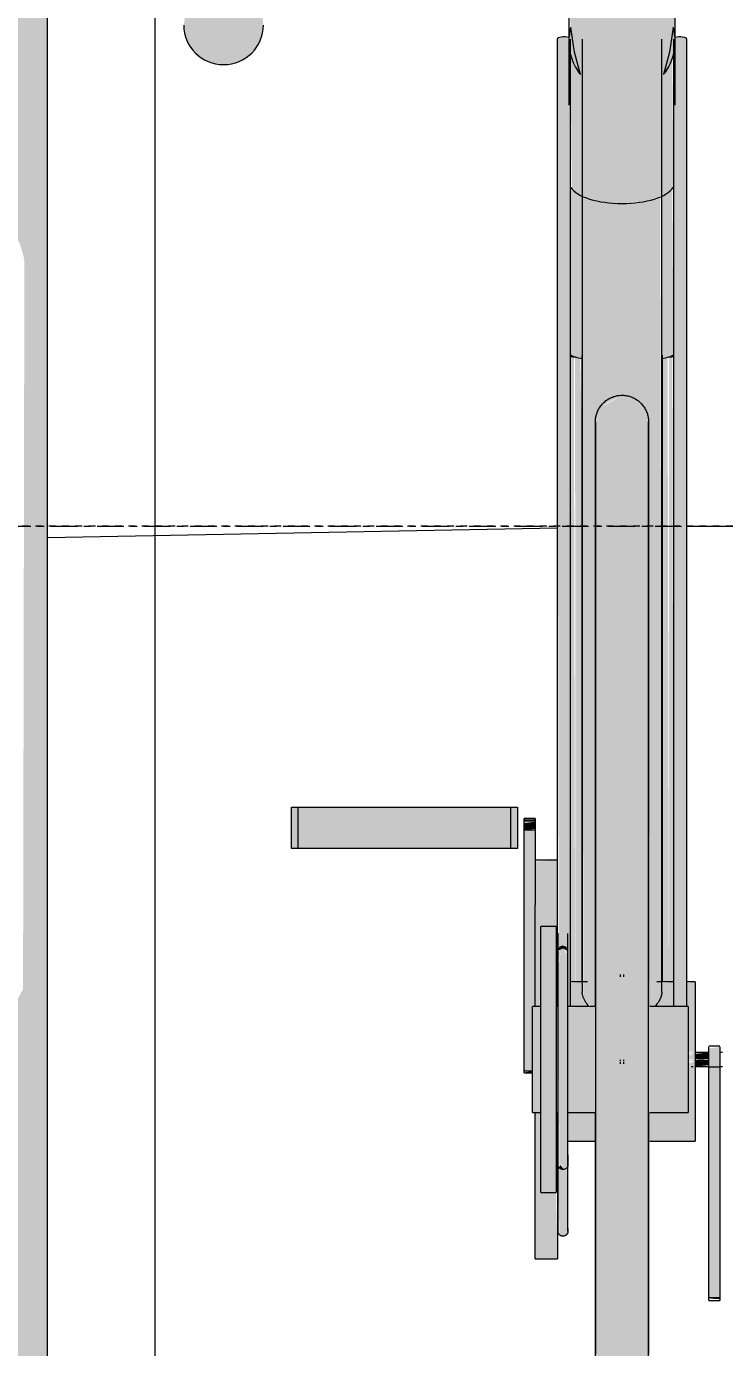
# Model space of a CAD drawing. Header units: inches. Extents: x -1460 to -268, y -77 to 274.
# Drawn here: x -1304.82 to -1291.68, y -15.45 to 9.41 of the extents above; entities that cross this region are included whole.
import ezdxf

# ---------------------------------------------------------------- set-up
doc = ezdxf.new("R2010")
doc.units = ezdxf.units.IN
doc.header["$MEASUREMENT"] = 0
doc.linetypes.add('Aligning Line 1_8_', pattern=[0.25, 0.125, -0.125])
doc.linetypes.add('Grid Line 1_2_', pattern=[0.875, 0.5, -0.125, 0.125, -0.125])
for name, color, linetype, lineweight in [('A-ANNO-DIMS', 211, 'Continuous', 9), ('A-ANNO-DIMS-64', 211, 'Continuous', 9), ('A-FLOR-LEVL-1', 51, 'Grid Line 1_2_', 9), ('C-TOPO', 7, 'Continuous', 9), ('G-ANNO-SYMB', 111, 'Aligning Line 1_8_', 9), ('L-SITE', 91, 'Continuous', 9), ('Q-SPCQ', 91, 'Continuous', 9)]:
    doc.layers.add(name, color=color, linetype=linetype, lineweight=lineweight)
doc.styles.add('Century Gothic', font='ufonts.com_century-gothic.ttf', dxfattribs={"height": 6})
doc.dimstyles.new('OD_-__1___Tolerance', dxfattribs={"dimscale": 12, "dimtxt": 6.26501, "dimasz": 0.666667, "dimexe": 0.5, "dimexo": 0.333333, "dimgap": 0.333333, "dimtad": 1, "dimdec": 0, "dimzin": 1, "dimdsep": 46, "dimlunit": 4, "dimtxsty": 'Century Gothic', "dimblk1": 'OBLIQUE', "dimblk2": 'OBLIQUE', "dimsah": 1, "dimcen": 0.09, "dimdle": 0.5, "dimazin": 0, "dimtfac": 1, "dimtdec": 4, "dimtix": 1, "dimtmove": 0, "dimatfit": 3, "dimfxl": 1, "dimtvp": 1, "dimtfill": 1, "dimfrac": 2, "dimtolj": 1, "dimtzin": 0, "dimarcsym": 2})

# ---------------------------------------------------------------- blocks, each defined once
blk = doc.blocks.new('Bicycle_4878 - Bicycle_4878-776584-Elevation - North')
at = {"layer": 'Q-SPCQ'}
for points in [[(-1293.613, 6.075), (-1293.113, 6.13), (-1292.78, 6.261), (-1292.683, 6.341), (-1292.644, 6.385), (-1292.667, 8.801), (-1292.829, 8.503), (-1292.684, 9.154), (-1292.635, 9.321), (-1292.613, 9.276), (-1292.614, 12.194), (-1292.702, 12.239), (-1292.908, 12.277), (-1293.113, 12.296), (-1293.613, 12.242), (-1294.406, 12.264), (-1294.581, 12.222), (-1294.613, 12.192), (-1294.584, 9.353), (-1294.578, 9.386), (-1294.445, 8.688), (-1294.446, 8.578), (-1294.559, 8.801), (-1294.581, 8.85), (-1294.559, 6.357), (-1294.399, 6.237), (-1294.32, 6.195), (-1294.113, 6.13), (-1293.872, 6.089)], [(-1301.113, 8.69), (-1300.919, 8.715), (-1300.738, 8.788), (-1300.582, 8.906), (-1300.463, 9.059), (-1300.388, 9.237), (-1300.363, 9.428), (-1300.388, 9.619), (-1300.463, 9.797), (-1300.582, 9.95), (-1300.738, 10.068), (-1300.995, 10.152), (-1301.113, 10.167), (-1301.307, 10.142), (-1301.488, 10.068), (-1301.643, 9.95), (-1301.762, 9.797), (-1301.837, 9.619), (-1301.863, 9.428), (-1301.837, 9.237), (-1301.762, 9.059), (-1301.643, 8.906), (-1301.488, 8.788), (-1301.307, 8.715)], [(-1292.519, -9.033), (-1292.394, -9.033), (-1292.411, 9.188), (-1292.519, 9.21), (-1292.617, 9.185), (-1292.628, 8.991), (-1292.644, 8.692), (-1292.626, -9.033), (-1292.55, -9.033)], [(-1294.113, -9.033), (-1294.113, 1.967), (-1293.941, 2.285), (-1293.831, 2.354), (-1293.613, 2.46), (-1293.255, 2.261), (-1293.113, 1.967), (-1293.088, -9.033), (-1292.983, -9.011), (-1292.886, -8.843), (-1292.863, -8.698), (-1292.892, 6.202), (-1292.977, 6.172), (-1293.261, 6.105), (-1293.613, 6.075), (-1293.872, 6.089), (-1294.32, 6.195), (-1294.363, 6.195), (-1294.34, -8.843), (-1294.316, -8.917), (-1294.187, -9.033), (-1294.187, -9.033)], [(-1294.57, -8.572), (-1294.496, -8.571), (-1294.519, 3.191), (-1294.581, 3.198), (-1294.577, -8.571)], [(-1294.382, -8.572), (-1294.371, -8.571), (-1294.371, 1.629), (-1294.399, 3.168), (-1294.496, 3.19), (-1294.49, -8.571), (-1294.402, -8.571)], [(-1292.855, -8.572), (-1292.73, -8.571), (-1292.755, 3.191), (-1292.829, 3.168), (-1292.854, 3.152), (-1292.851, -8.277)], [(-1292.73, -8.572), (-1292.644, -8.571), (-1292.664, 3.195), (-1292.73, 3.19), (-1292.73, -8.277)], [(-1293.863, -10.033), (-1293.113, -10.033), (-1293.113, 1.967), (-1293.255, 2.261), (-1293.328, 2.322), (-1293.613, 2.46), (-1293.97, 2.261), (-1294.113, 1.943), (-1294.096, -10.033), (-1293.966, -10.033)], [(-1299.834, -6.063), (-1299.708, -6.063), (-1299.708, -5.287), (-1299.834, -5.287)], [(-1295.708, -6.063), (-1295.724, -5.287), (-1299.708, -5.287), (-1299.708, -6.063), (-1295.724, -6.063)], [(-1295.708, -6.063), (-1295.581, -6.063), (-1295.581, -5.287), (-1295.708, -5.287), (-1295.708, -5.8)], [(-1295.25, -5.528), (-1295.25, -5.509), (-1295.455, -5.528)], [(-1295.25, -5.559), (-1295.25, -5.528), (-1295.455, -5.528), (-1295.455, -5.559)], [(-1295.455, -5.717), (-1295.25, -5.692), (-1295.25, -5.559), (-1295.455, -5.582), (-1295.455, -5.692)], [(-1295.295, -10.254), (-1295.295, -9.033), (-1295.25, -9.033), (-1295.25, -5.717), (-1295.455, -5.717), (-1295.455, -10.254)], [(-1294.831, -9.033), (-1294.831, -6.284), (-1295.25, -6.305), (-1295.25, -9.033), (-1295.144, -9.033), (-1295.144, -7.533), (-1294.854, -7.533), (-1294.844, -9.033)], [(-1294.854, -10.033), (-1294.854, -7.533), (-1295.144, -7.533), (-1295.144, -10.033), (-1295.065, -10.033)], [(-1294.63, -8.039), (-1294.658, -7.91), (-1294.739, -7.885), (-1294.795, -7.915), (-1294.818, -7.974), (-1294.79, -7.973), (-1294.724, -7.946), (-1294.658, -7.973), (-1294.631, -8.032)], [(-1292.238, -10.033), (-1291.976, -10.023), (-1291.976, -9.901), (-1292.238, -9.926), (-1292.238, -10.03)], [(-1291.976, -10.168), (-1291.771, -10.168), (-1291.771, -9.796), (-1291.976, -9.822), (-1291.976, -10.107)], [(-1295.144, -12.533), (-1294.854, -12.533), (-1294.854, -10.033), (-1295.144, -10.033), (-1295.144, -12.448)], [(-1293.613, -22.526), (-1293.255, -22.327), (-1293.113, -22.033), (-1293.13, -10.033), (-1294.113, -10.033), (-1294.113, -22.033), (-1293.929, -22.362), (-1293.898, -22.388)], [(-1292.238, -10.165), (-1291.976, -10.141), (-1291.976, -10.033), (-1292.238, -10.041), (-1292.238, -10.161)], [(-1291.771, -14.518), (-1291.771, -10.168), (-1291.976, -10.168), (-1291.976, -14.518)], [(-1295.295, -10.276), (-1295.295, -10.254), (-1295.455, -10.276)], [(-1295.25, -13.783), (-1294.825, -13.783), (-1294.854, -12.533), (-1295.144, -12.533), (-1295.144, -11.033), (-1295.25, -11.033), (-1295.25, -13.655)], [(-1294.724, -13.349), (-1294.658, -13.321), (-1294.63, -13.255), (-1294.652, -12.071), (-1294.708, -12.103), (-1294.771, -12.092), (-1294.812, -12.043), (-1294.818, -12.043), (-1294.79, -13.321), (-1294.748, -13.346)], [(-1291.771, -14.539), (-1291.771, -14.518), (-1291.976, -14.539)]]:
    blk.add_hatch(color=256, dxfattribs=at).paths.add_polyline_path(points, flags=0)
h = blk.add_hatch(color=256, dxfattribs=at)
h.paths.add_polyline_path([(-1294.818, -8.156), (-1294.79, -8), (-1294.761, -8.036), (-1294.816, -8.152)], flags=0)
h.paths.add_polyline_path([(-1294.7, -7.949), (-1294.771, -7.958), (-1294.815, -8.016), (-1294.771, -7.895), (-1294.698, -7.887), (-1294.642, -7.931), (-1294.63, -8.032), (-1294.658, -7.973), (-1294.678, -7.958)], flags=0)
h.paths.add_polyline_path([(-1294.63, -9.033), (-1294.581, -9.033), (-1294.605, 9.058), (-1294.644, 9.204), (-1294.795, 9.197), (-1294.831, 9.167), (-1294.805, -8.154), (-1294.79, -8.143), (-1294.706, -7.958), (-1294.692, -7.973), (-1294.647, -8.021), (-1294.633, -8.039), (-1294.63, -8.948)], flags=0)
h = blk.add_hatch(color=256, dxfattribs=at)
h.paths.add_polyline_path([(-1292.829, 8.503), (-1292.711, 8.692), (-1292.638, 8.903), (-1292.624, 9.27), (-1292.658, 9.321), (-1292.781, 8.688)], flags=0)
h.paths.add_polyline_path([(-1294.397, 8.503), (-1294.542, 9.154), (-1294.585, 9.352), (-1294.613, 9.124), (-1294.588, 8.903), (-1294.445, 8.58), (-1294.406, 8.518)], flags=0)
h = blk.add_hatch(color=256, dxfattribs=at)
h.paths.add_polyline_path([(-1294.363, 3.161), (-1294.363, 6.217), (-1294.546, 6.345), (-1294.581, 6.377), (-1294.579, 3.222), (-1294.399, 3.168)], flags=0)
h.paths.add_polyline_path([(-1292.863, 3.161), (-1292.644, 3.225), (-1292.667, 6.357), (-1292.829, 6.235), (-1292.863, 6.195), (-1292.863, 4.105)], flags=0)
h = blk.add_hatch(color=256, dxfattribs=at)
h.paths.add_polyline_path([(-1294.708, -12.103), (-1294.652, -12.071), (-1294.63, -11.643), (-1294.633, -8.015), (-1294.674, -8.032), (-1294.7, -7.949), (-1294.753, -8.019), (-1294.818, -8.277), (-1294.79, -12.029), (-1294.749, -12.005)], flags=0)
h.paths.add_polyline_path([(-1294.818, -8.156), (-1294.761, -8.015), (-1294.807, -8.019), (-1294.817, -8.152)], flags=0)
h = blk.add_hatch(color=256, dxfattribs=at)
h.paths.add_polyline_path([(-1292.238, -10.071), (-1292.238, -10.023), (-1292.369, -10.056)], flags=0)
h.paths.add_polyline_path([(-1292.369, -10.032), (-1292.238, -10.023), (-1292.238, -9.926), (-1292.369, -9.945), (-1292.369, -10.023)], flags=0)
h.paths.add_polyline_path([(-1292.238, -9.926), (-1292.238, -9.877), (-1292.369, -9.918)], flags=0)
h.paths.add_polyline_path([(-1292.369, -9.891), (-1292.238, -9.877), (-1292.238, -8.571), (-1292.394, -8.597), (-1292.369, -9.781)], flags=0)
h.paths.add_polyline_path([(-1292.963, -9.033), (-1292.644, -9.033), (-1292.644, -8.572), (-1292.863, -8.599), (-1292.888, -8.85), (-1292.909, -8.918), (-1293.001, -9.033)], flags=0)
h.paths.add_polyline_path([(-1294.581, -9.033), (-1294.224, -9.033), (-1294.34, -8.843), (-1294.363, -8.698), (-1294.363, -8.572), (-1294.581, -8.598), (-1294.581, -8.954)], flags=0)
h = blk.add_hatch(color=256, dxfattribs=at)
h.paths.add_polyline_path([(-1294.113, -10.033), (-1294.113, -9.033), (-1294.63, -9.053), (-1294.63, -10.033), (-1294.406, -10.033)], flags=0)
h.paths.add_polyline_path([(-1295.295, -10.033), (-1295.144, -10.033), (-1295.144, -9.033), (-1295.295, -9.033), (-1295.295, -9.774)], flags=0)
h.paths.add_polyline_path([(-1294.818, -10.033), (-1294.818, -9.033), (-1294.854, -9.058), (-1294.854, -10.033)], flags=0)
h.paths.add_polyline_path([(-1293.113, -10.033), (-1292.369, -10.033), (-1292.369, -9.033), (-1293.113, -9.045), (-1293.113, -9.863)], flags=0)
h = blk.add_hatch(color=256, dxfattribs=at)
h.paths.add_polyline_path([(-1294.818, -11.033), (-1294.818, -10.033), (-1294.854, -10.033), (-1294.854, -11.033)], flags=0)
h.paths.add_polyline_path([(-1295.144, -11.033), (-1295.144, -10.033), (-1295.295, -10.033), (-1295.295, -11.033)], flags=0)
h.paths.add_polyline_path([(-1293.113, -11.033), (-1292.369, -11.033), (-1292.369, -10.033), (-1293.113, -10.033), (-1293.113, -11.011)], flags=0)
h.paths.add_polyline_path([(-1294.113, -11.033), (-1294.113, -10.033), (-1294.63, -10.033), (-1294.63, -11.033), (-1294.406, -11.033)], flags=0)
h = blk.add_hatch(color=256, dxfattribs=at)
h.paths.add_polyline_path([(-1292.238, -10.169), (-1292.238, -10.071), (-1292.369, -10.096), (-1292.369, -10.157)], flags=0)
h.paths.add_polyline_path([(-1293.113, -11.571), (-1292.238, -11.571), (-1292.238, -10.169), (-1292.369, -10.163), (-1292.369, -11.033), (-1293.113, -11.033), (-1293.113, -11.537)], flags=0)
h.paths.add_polyline_path([(-1294.113, -11.571), (-1294.113, -11.033), (-1294.63, -11.033), (-1294.63, -11.571), (-1294.406, -11.571)], flags=0)
h.paths.add_polyline_path([(-1294.825, -11.571), (-1294.818, -11.567), (-1294.825, -11.569)], flags=0)
h = blk.add_hatch(color=256, dxfattribs=at)
h.paths.add_polyline_path([(-1294.713, -12.103), (-1294.713, -12.091), (-1294.771, -12.018), (-1294.799, -12.065), (-1294.748, -12.1), (-1294.724, -12.103)], flags=0)
h.paths.add_polyline_path([(-1294.652, -12.071), (-1294.63, -11.991), (-1294.649, -12.043)], flags=0)
for p, q in [((-1294.613, 12.312), (-1294.613, 9.124)), ((-1292.613, 9.124), (-1292.613, 12.312)), ((-1294.831, 9.167), (-1294.831, -9.033)), ((-1294.613, 9.124), (-1294.613, 7.924)), ((-1294.581, -9.033), (-1294.581, 9.167)), ((-1294.363, 9.167), (-1294.363, -8.768)), ((-1292.863, -8.768), (-1292.863, 9.167)), ((-1292.644, 9.167), (-1292.644, -9.033)), ((-1292.613, 7.924), (-1292.613, 9.124)), ((-1292.394, -9.033), (-1292.394, 9.167)), ((-1299.834, -5.287), (-1299.708, -5.287)), ((-1299.834, -6.063), (-1299.834, -5.287)), ((-1299.708, -5.287), (-1295.708, -5.287)), ((-1299.708, -6.063), (-1299.708, -5.287)), ((-1295.708, -5.287), (-1295.581, -5.287)), ((-1295.708, -6.063), (-1295.708, -5.287)), ((-1295.581, -5.287), (-1295.581, -6.063)), ((-1295.25, -5.498), (-1295.455, -5.498)), ((-1295.455, -5.509), (-1295.455, -5.498)), ((-1295.455, -5.498), (-1295.455, -5.512)), ((-1295.455, -5.528), (-1295.455, -5.509)), ((-1295.455, -5.559), (-1295.455, -5.528)), ((-1295.25, -5.528), (-1295.455, -5.528)), ((-1295.455, -5.717), (-1295.455, -5.559)), ((-1295.455, -10.254), (-1295.455, -5.717)), ((-1295.25, -5.717), (-1295.455, -5.717)), ((-1295.25, -5.512), (-1295.25, -5.498)), ((-1295.25, -5.498), (-1295.25, -5.509)), ((-1295.25, -5.509), (-1295.25, -5.528)), ((-1295.25, -5.528), (-1295.25, -5.559)), ((-1295.25, -5.559), (-1295.25, -5.717)), ((-1295.25, -5.717), (-1295.25, -7.12)), ((-1299.708, -6.063), (-1299.834, -6.063)), ((-1295.708, -6.063), (-1299.708, -6.063)), ((-1295.581, -6.063), (-1295.708, -6.063)), ((-1294.825, -6.283), (-1295.25, -6.283)), ((-1295.25, -9.029), (-1295.25, -7.12)), ((-1294.854, -7.533), (-1295.144, -7.533)), ((-1295.144, -10.033), (-1295.144, -7.533)), ((-1294.854, -7.533), (-1294.854, -10.033)), ((-1294.818, -7.658), (-1294.818, -8.039)), ((-1294.63, -8.039), (-1294.63, -7.662)), ((-1293.645, -8.434), (-1293.645, -8.477)), ((-1293.58, -8.476), (-1293.58, -8.434)), ((-1294.265, -8.571), (-1294.587, -8.571)), ((-1292.639, -8.571), (-1292.96, -8.571)), ((-1292.238, -8.571), (-1292.4, -8.571)), ((-1292.238, -8.571), (-1292.238, -10.071)), ((-1295.144, -9.033), (-1295.295, -9.033)), ((-1295.295, -10.033), (-1295.295, -9.033)), ((-1294.818, -9.033), (-1294.854, -9.033)), ((-1294.113, -9.033), (-1294.63, -9.033)), ((-1292.369, -9.033), (-1293.088, -9.033)), ((-1292.369, -9.033), (-1292.369, -10.033)), ((-1295.455, -9.901), (-1295.462, -9.901)), ((-1291.976, -9.901), (-1292.238, -9.901)), ((-1291.771, -9.785), (-1291.976, -9.785)), ((-1291.976, -10.168), (-1291.976, -9.792)), ((-1291.771, -9.792), (-1291.771, -10.168)), ((-1291.719, -9.901), (-1291.771, -9.901)), ((-1295.462, -10.033), (-1295.462, -10.033)), ((-1295.462, -10.033), (-1295.462, -10.033)), ((-1295.462, -10.165), (-1295.455, -10.165)), ((-1295.295, -11.033), (-1295.295, -10.033)), ((-1295.144, -12.533), (-1295.144, -10.033)), ((-1294.854, -10.033), (-1294.854, -12.533)), ((-1293.645, -10.04), (-1293.645, -10.067)), ((-1293.645, -10.086), (-1293.645, -10.112)), ((-1293.58, -10.067), (-1293.58, -10.04)), ((-1293.58, -10.112), (-1293.58, -10.086)), ((-1292.369, -10.033), (-1292.369, -11.033)), ((-1292.312, -10.165), (-1292.273, -10.165)), ((-1292.238, -10.071), (-1292.238, -11.571)), ((-1292.238, -10.165), (-1291.976, -10.165)), ((-1291.976, -14.518), (-1291.976, -10.168)), ((-1291.976, -10.168), (-1291.771, -10.168)), ((-1291.771, -10.165), (-1291.719, -10.165)), ((-1291.771, -10.168), (-1291.771, -14.518)), ((-1291.719, -10.033), (-1291.719, -10.033)), ((-1291.719, -10.033), (-1291.719, -10.033)), ((-1295.455, -10.284), (-1295.455, -10.254)), ((-1295.295, -10.254), (-1295.455, -10.254)), ((-1295.455, -10.276), (-1295.455, -10.284)), ((-1295.455, -10.284), (-1295.295, -10.284)), ((-1295.295, -11.033), (-1295.144, -11.033)), ((-1295.25, -13.783), (-1295.25, -11.034)), ((-1294.854, -11.033), (-1294.818, -11.033)), ((-1294.825, -11.035), (-1294.825, -13.783)), ((-1294.63, -11.033), (-1294.113, -11.033)), ((-1293.088, -11.033), (-1292.369, -11.033)), ((-1294.63, -11.571), (-1294.107, -11.571)), ((-1293.088, -11.571), (-1292.238, -11.571)), ((-1294.818, -11.983), (-1294.818, -11.878)), ((-1294.818, -12.011), (-1294.818, -13.255)), ((-1294.63, -13.255), (-1294.63, -12.011)), ((-1295.144, -12.533), (-1294.854, -12.533)), ((-1295.25, -13.783), (-1294.825, -13.783)), ((-1291.976, -14.569), (-1291.976, -14.518)), ((-1291.771, -14.518), (-1291.976, -14.518)), ((-1291.976, -14.557), (-1291.976, -14.569)), ((-1291.976, -14.569), (-1291.771, -14.569)), ((-1291.771, -14.518), (-1291.771, -14.569)), ((-1291.771, -14.569), (-1291.771, -14.557))]:
    blk.add_line(p, q, dxfattribs=at)
at = {"layer": 'Q-SPCQ', "flags": 128}
for points in [[(-1294.397, 8.503), (-1294.506, 8.922), (-1294.578, 9.386)], [(-1292.648, 9.386), (-1292.72, 8.922), (-1292.829, 8.503)], [(-1294.371, 3.22), (-1294.371, 1.437), (-1294.371, -0.236), (-1294.371, -1.736), (-1294.371, -1.798), (-1294.371, -1.86), (-1294.371, -1.922), (-1294.371, -1.983), (-1294.371, -2.045), (-1294.371, -2.107), (-1294.371, -3.506), (-1294.371, -3.568), (-1294.371, -3.63), (-1294.371, -3.691), (-1294.371, -3.753), (-1294.371, -3.814), (-1294.371, -3.876), (-1294.371, -3.937), (-1294.371, -5.088), (-1294.371, -6.11), (-1294.371, -6.171), (-1294.371, -6.232), (-1294.371, -6.292), (-1294.371, -6.353), (-1294.371, -7.251), (-1294.371, -8.068), (-1294.371, -8.127), (-1294.371, -8.574)], [(-1292.855, 3.22), (-1292.855, 1.437), (-1292.855, -0.236), (-1292.855, -1.736), (-1292.855, -1.798), (-1292.855, -1.86), (-1292.855, -1.922), (-1292.855, -1.983), (-1292.855, -2.045), (-1292.855, -2.107), (-1292.855, -3.506), (-1292.855, -3.568), (-1292.855, -3.63), (-1292.855, -3.691), (-1292.855, -3.753), (-1292.855, -3.814), (-1292.855, -3.876), (-1292.855, -3.937), (-1292.855, -5.088), (-1292.855, -6.11), (-1292.855, -6.171), (-1292.855, -6.232), (-1292.855, -6.292), (-1292.855, -6.353), (-1292.855, -7.251), (-1292.855, -8.068), (-1292.855, -8.127), (-1292.855, -8.574)], [(-1294.113, 1.967), (-1294.112, 1.987), (-1294.111, 2.007), (-1294.109, 2.027), (-1294.106, 2.046), (-1294.103, 2.066), (-1294.098, 2.086), (-1294.093, 2.105), (-1294.087, 2.124), (-1294.081, 2.143), (-1294.073, 2.161), (-1294.065, 2.18), (-1294.056, 2.198), (-1294.047, 2.215), (-1294.036, 2.232), (-1294.025, 2.249), (-1294.014, 2.265), (-1294.002, 2.281), (-1293.989, 2.296), (-1293.975, 2.311), (-1293.961, 2.325), (-1293.947, 2.339), (-1293.931, 2.352), (-1293.916, 2.365), (-1293.9, 2.376), (-1293.883, 2.388), (-1293.866, 2.398), (-1293.848, 2.408), (-1293.831, 2.417), (-1293.812, 2.425), (-1293.794, 2.433), (-1293.775, 2.44), (-1293.756, 2.446), (-1293.737, 2.451), (-1293.717, 2.456), (-1293.698, 2.459), (-1293.678, 2.463), (-1293.658, 2.465), (-1293.638, 2.466), (-1293.618, 2.467), (-1293.598, 2.467), (-1293.578, 2.466), (-1293.558, 2.464), (-1293.538, 2.461), (-1293.519, 2.458), (-1293.499, 2.454), (-1293.48, 2.449), (-1293.461, 2.443), (-1293.442, 2.437), (-1293.423, 2.429), (-1293.405, 2.421), (-1293.387, 2.413), (-1293.369, 2.403), (-1293.352, 2.393), (-1293.335, 2.382), (-1293.319, 2.371), (-1293.303, 2.359), (-1293.287, 2.346), (-1293.272, 2.333), (-1293.258, 2.319), (-1293.244, 2.305), (-1293.231, 2.289), (-1293.218, 2.274), (-1293.206, 2.258), (-1293.195, 2.241), (-1293.184, 2.225), (-1293.174, 2.207), (-1293.165, 2.189), (-1293.157, 2.171), (-1293.149, 2.153), (-1293.142, 2.134), (-1293.135, 2.115), (-1293.13, 2.096), (-1293.125, 2.077), (-1293.121, 2.057), (-1293.118, 2.037), (-1293.115, 2.017), (-1293.114, 1.998), (-1293.113, 1.978), (-1293.113, 1.967)], [(-1294.113, -9.033), (-1294.113, -8.597), (-1294.113, -8.121), (-1294.113, -7.649), (-1294.113, -7.181), (-1294.113, -6.717), (-1294.113, -6.258), (-1294.113, -5.806), (-1294.113, -5.36), (-1294.113, -4.922), (-1294.113, -4.492), (-1294.113, -4.071), (-1294.113, -3.659), (-1294.113, -3.258), (-1294.113, -2.867), (-1294.113, -2.488), (-1294.113, -2.121), (-1294.113, -1.766), (-1294.113, -1.425), (-1294.113, -1.098), (-1294.113, -0.784), (-1294.113, -0.486), (-1294.113, -0.203), (-1294.113, 0.064), (-1294.113, 0.316), (-1294.113, 0.55), (-1294.113, 0.768), (-1294.113, 0.968), (-1294.113, 1.151), (-1294.113, 1.316), (-1294.113, 1.463), (-1294.113, 1.591), (-1294.113, 1.701), (-1294.113, 1.792), (-1294.113, 1.864), (-1294.113, 1.917), (-1294.113, 1.951), (-1294.113, 1.966), (-1294.113, 1.967)], [(-1294.113, 1.967), (-1294.113, 1.957), (-1294.113, 1.928), (-1294.113, 1.88), (-1294.113, 1.813), (-1294.113, 1.728), (-1294.113, 1.623), (-1294.113, 1.499), (-1294.113, 1.358), (-1294.113, 1.198), (-1294.113, 1.02), (-1294.113, 0.824), (-1294.113, 0.611), (-1294.113, 0.381), (-1294.113, 0.134), (-1294.113, -0.129), (-1294.113, -0.408), (-1294.113, -0.702), (-1294.113, -1.012), (-1294.113, -1.335), (-1294.113, -1.673), (-1294.113, -2.024), (-1294.113, -2.387), (-1294.113, -2.763), (-1294.113, -3.151), (-1294.113, -3.55), (-1294.113, -3.959), (-1294.113, -4.377), (-1294.113, -4.805), (-1294.113, -5.241), (-1294.113, -5.685), (-1294.113, -6.136), (-1294.113, -6.593), (-1294.113, -7.055), (-1294.113, -7.522), (-1294.113, -7.994), (-1294.113, -8.468), (-1294.113, -8.945), (-1294.113, -9.424), (-1294.113, -9.904), (-1294.113, -10.033)], [(-1293.113, -10.033), (-1293.113, -9.553), (-1293.113, -9.074), (-1293.113, -8.597), (-1293.113, -8.121), (-1293.113, -7.649), (-1293.113, -7.181), (-1293.113, -6.717), (-1293.113, -6.258), (-1293.113, -5.806), (-1293.113, -5.36), (-1293.113, -4.922), (-1293.113, -4.492), (-1293.113, -4.071), (-1293.113, -3.659), (-1293.113, -3.258), (-1293.113, -2.867), (-1293.113, -2.488), (-1293.113, -2.121), (-1293.113, -1.766), (-1293.113, -1.425), (-1293.113, -1.098), (-1293.113, -0.784), (-1293.113, -0.486), (-1293.113, -0.203), (-1293.113, 0.064), (-1293.113, 0.316), (-1293.113, 0.55), (-1293.113, 0.768), (-1293.113, 0.968), (-1293.113, 1.151), (-1293.113, 1.316), (-1293.113, 1.463), (-1293.113, 1.591), (-1293.113, 1.701), (-1293.113, 1.792), (-1293.113, 1.864), (-1293.113, 1.917), (-1293.113, 1.951), (-1293.113, 1.966), (-1293.113, 1.967)], [(-1293.113, 1.967), (-1293.113, 1.957), (-1293.113, 1.928), (-1293.113, 1.88), (-1293.113, 1.813), (-1293.113, 1.728), (-1293.113, 1.623), (-1293.113, 1.499), (-1293.113, 1.358), (-1293.113, 1.198), (-1293.113, 1.02), (-1293.113, 0.824), (-1293.113, 0.611), (-1293.113, 0.381), (-1293.113, 0.134), (-1293.113, -0.129), (-1293.113, -0.408), (-1293.113, -0.702), (-1293.113, -1.012), (-1293.113, -1.335), (-1293.113, -1.673), (-1293.113, -2.024), (-1293.113, -2.387), (-1293.113, -2.763), (-1293.113, -3.151), (-1293.113, -3.55), (-1293.113, -3.959), (-1293.113, -4.377), (-1293.113, -4.805), (-1293.113, -5.241), (-1293.113, -5.685), (-1293.113, -6.136), (-1293.113, -6.593), (-1293.113, -7.055), (-1293.113, -7.522), (-1293.113, -7.994), (-1293.113, -8.468), (-1293.113, -8.945), (-1293.113, -9.033)], [(-1294.818, -8.039), (-1294.818, -8.047), (-1294.818, -8.058), (-1294.818, -8.072), (-1294.818, -8.089), (-1294.818, -8.109), (-1294.818, -8.132), (-1294.818, -8.159), (-1294.818, -8.188), (-1294.818, -8.22), (-1294.818, -8.256), (-1294.818, -8.294), (-1294.818, -8.335), (-1294.818, -8.378), (-1294.818, -8.424), (-1294.818, -8.473), (-1294.818, -8.524), (-1294.818, -8.578), (-1294.818, -8.634), (-1294.818, -8.692), (-1294.818, -8.753), (-1294.818, -8.815), (-1294.818, -8.88), (-1294.818, -8.946), (-1294.818, -9.014), (-1294.818, -9.084), (-1294.818, -9.155), (-1294.818, -9.227), (-1294.818, -9.301), (-1294.818, -9.376), (-1294.818, -9.452), (-1294.818, -9.529), (-1294.818, -9.607), (-1294.818, -9.686), (-1294.818, -9.765), (-1294.818, -9.844), (-1294.818, -9.924), (-1294.818, -10.004), (-1294.818, -10.084), (-1294.818, -10.164), (-1294.818, -10.243), (-1294.818, -10.323), (-1294.818, -10.402), (-1294.818, -10.48), (-1294.818, -10.558), (-1294.818, -10.634), (-1294.818, -10.71), (-1294.818, -10.785), (-1294.818, -10.858), (-1294.818, -10.931), (-1294.818, -11.001), (-1294.818, -11.071), (-1294.818, -11.138), (-1294.818, -11.204), (-1294.818, -11.268), (-1294.818, -11.33), (-1294.818, -11.39), (-1294.818, -11.447), (-1294.818, -11.503), (-1294.818, -11.556), (-1294.818, -11.606), (-1294.818, -11.655), (-1294.818, -11.7), (-1294.818, -11.743), (-1294.818, -11.783), (-1294.818, -11.82), (-1294.818, -11.855), (-1294.818, -11.886), (-1294.818, -11.915), (-1294.818, -11.941), (-1294.818, -11.963), (-1294.818, -11.983), (-1294.818, -11.999), (-1294.818, -12.011)], [(-1294.63, -12.011), (-1294.63, -11.997), (-1294.63, -11.981), (-1294.63, -11.961), (-1294.63, -11.938), (-1294.63, -11.912), (-1294.63, -11.883), (-1294.63, -11.852), (-1294.63, -11.817), (-1294.63, -11.779), (-1294.63, -11.739), (-1294.63, -11.696), (-1294.63, -11.65), (-1294.63, -11.602), (-1294.63, -11.551), (-1294.63, -11.497), (-1294.63, -11.442), (-1294.63, -11.384), (-1294.63, -11.324), (-1294.63, -11.262), (-1294.63, -11.198), (-1294.63, -11.132), (-1294.63, -11.064), (-1294.63, -10.994), (-1294.63, -10.924), (-1294.63, -10.851), (-1294.63, -10.778), (-1294.63, -10.703), (-1294.63, -10.627), (-1294.63, -10.55), (-1294.63, -10.472), (-1294.63, -10.394), (-1294.63, -10.315), (-1294.63, -10.236), (-1294.63, -10.156), (-1294.63, -10.076), (-1294.63, -9.996), (-1294.63, -9.916), (-1294.63, -9.836), (-1294.63, -9.757), (-1294.63, -9.678), (-1294.63, -9.599), (-1294.63, -9.522), (-1294.63, -9.445), (-1294.63, -9.369), (-1294.63, -9.294), (-1294.63, -9.22), (-1294.63, -9.148), (-1294.63, -9.077), (-1294.63, -9.007), (-1294.63, -8.939), (-1294.63, -8.873), (-1294.63, -8.809), (-1294.63, -8.747), (-1294.63, -8.687), (-1294.63, -8.629), (-1294.63, -8.573), (-1294.63, -8.519), (-1294.63, -8.468), (-1294.63, -8.42), (-1294.63, -8.374), (-1294.63, -8.33), (-1294.63, -8.29), (-1294.63, -8.252), (-1294.63, -8.217), (-1294.63, -8.185), (-1294.63, -8.156), (-1294.63, -8.13), (-1294.63, -8.107), (-1294.63, -8.087), (-1294.63, -8.07), (-1294.63, -8.056), (-1294.63, -8.046), (-1294.63, -8.039)], [(-1294.113, -10.033), (-1294.113, -10.513), (-1294.113, -10.992), (-1294.113, -11.47), (-1294.113, -11.945), (-1294.113, -12.417), (-1294.113, -12.886), (-1294.113, -13.349), (-1294.113, -13.808), (-1294.113, -14.261), (-1294.113, -14.706), (-1294.113, -15.145), (-1294.113, -15.575)], [(-1293.113, -15.689), (-1293.113, -15.261), (-1293.113, -14.825), (-1293.113, -14.382), (-1293.113, -13.931), (-1293.113, -13.474), (-1293.113, -13.011), (-1293.113, -12.544), (-1293.113, -12.073), (-1293.113, -11.598), (-1293.113, -11.121), (-1293.113, -10.643), (-1293.113, -10.163), (-1293.113, -10.033)], [(-1294.113, -15.689), (-1294.113, -15.261), (-1294.113, -14.825), (-1294.113, -14.382), (-1294.113, -13.931), (-1294.113, -13.474), (-1294.113, -13.011), (-1294.113, -12.544), (-1294.113, -12.073), (-1294.113, -11.598), (-1294.113, -11.121), (-1294.113, -11.033)], [(-1293.113, -11.033), (-1293.113, -11.47), (-1293.113, -11.945), (-1293.113, -12.417), (-1293.113, -12.886), (-1293.113, -13.349), (-1293.113, -13.808), (-1293.113, -14.261), (-1293.113, -14.706), (-1293.113, -15.145), (-1293.113, -15.575)], [(-1294.63, -11.827), (-1294.63, -11.927), (-1294.63, -11.991)], [(-1294.818, -13.264), (-1294.818, -13.262), (-1294.818, -13.254), (-1294.818, -13.241), (-1294.818, -13.223), (-1294.818, -13.2)], [(-1294.818, -13.255), (-1294.818, -13.262), (-1294.818, -13.264)], [(-1294.63, -13.264), (-1294.63, -13.268), (-1294.63, -13.272), (-1294.631, -13.276), (-1294.631, -13.279), (-1294.632, -13.283), (-1294.633, -13.287), (-1294.634, -13.29), (-1294.635, -13.294), (-1294.636, -13.297), (-1294.637, -13.301), (-1294.639, -13.304), (-1294.641, -13.308), (-1294.642, -13.311), (-1294.644, -13.314), (-1294.646, -13.317), (-1294.649, -13.32), (-1294.651, -13.323), (-1294.653, -13.326), (-1294.656, -13.329), (-1294.658, -13.332), (-1294.661, -13.334), (-1294.664, -13.337), (-1294.667, -13.339), (-1294.67, -13.341), (-1294.673, -13.343), (-1294.676, -13.345), (-1294.68, -13.347), (-1294.683, -13.349), (-1294.686, -13.35), (-1294.69, -13.352), (-1294.693, -13.353), (-1294.697, -13.354), (-1294.701, -13.355), (-1294.704, -13.356), (-1294.708, -13.357), (-1294.712, -13.357), (-1294.715, -13.358), (-1294.719, -13.358), (-1294.723, -13.358), (-1294.727, -13.358), (-1294.73, -13.358), (-1294.734, -13.358), (-1294.738, -13.357), (-1294.741, -13.356), (-1294.745, -13.356), (-1294.749, -13.355), (-1294.752, -13.354), (-1294.756, -13.352), (-1294.759, -13.351), (-1294.763, -13.35), (-1294.766, -13.348), (-1294.77, -13.346), (-1294.773, -13.344), (-1294.776, -13.342), (-1294.779, -13.34), (-1294.782, -13.338), (-1294.785, -13.336), (-1294.788, -13.333), (-1294.79, -13.33), (-1294.793, -13.328), (-1294.795, -13.325), (-1294.798, -13.322), (-1294.8, -13.319), (-1294.802, -13.316), (-1294.804, -13.313), (-1294.806, -13.309), (-1294.808, -13.306), (-1294.809, -13.303), (-1294.811, -13.299), (-1294.812, -13.296), (-1294.813, -13.292), (-1294.814, -13.289), (-1294.815, -13.285), (-1294.816, -13.281), (-1294.817, -13.278), (-1294.817, -13.274), (-1294.817, -13.27), (-1294.818, -13.266), (-1294.818, -13.264)], [(-1294.63, -13.211), (-1294.63, -13.232), (-1294.63, -13.248), (-1294.63, -13.258), (-1294.63, -13.264), (-1294.63, -13.264)], [(-1294.63, -13.264), (-1294.63, -13.262), (-1294.63, -13.255)]]:
    blk.add_lwpolyline(points, dxfattribs=at)
at = {"layer": 'Q-SPCQ'}
for start, end in [(164.8234, 180), (0, 15.1766), (180, 218.3719), (321.6281, 360)]:
    blk.add_arc((-1293.613, 9.124), 1, start, end, dxfattribs=at)
for centre, major_axis, ratio, start_param, end_param in [((-1301.113, 9.428), (0.75, 0), 0.984808, 3.141593, 6.283185), ((-1294.706, 9.167), (0.125, 0), 0.34202, 0.785398, 3.141593), ((-1292.519, 9.167), (0.125, 0), 0.34202, 0, 2.356194), ((-1293.613, 6.482), (1, 0), 0.406737, 3.403392, 6.021386), ((-1293.613, 3.263), (1, 0), 0.156434, 3.403392, 3.620026), ((-1293.613, 3.263), (1, 0), 0.156434, 3.665191, 3.856329), ((-1293.613, 3.263), (1, 0), 0.156434, 5.568449, 5.759587), ((-1293.613, 3.263), (1, 0), 0.156434, 5.804752, 6.021386)]:
    blk.add_ellipse(centre, major_axis=major_axis, ratio=ratio, start_param=start_param, end_param=end_param, dxfattribs=at)
for points, knots in [([(-1294.579, 8.868), (-1294.573, 8.845), (-1294.559, 8.798), (-1294.542, 8.751), (-1294.532, 8.727)], [0.3935443, 0.3935443, 0.3935443, 0.3935443, 0.5, 0.617643, 0.617643, 0.617643, 0.617643]), ([(-1292.695, 8.727), (-1292.685, 8.751), (-1292.667, 8.798), (-1292.651, 8.845), (-1292.645, 8.868)], [0.3821708, 0.3821708, 0.3821708, 0.3821708, 0.5, 0.6065146, 0.6065146, 0.6065146, 0.6065146]), ([(-1294.232, -9.034), (-1294.254, -9.009), (-1294.329, -8.913), (-1294.361, -8.825), (-1294.363, -8.768)], [0.8100779, 0.8100779, 0.8100779, 0.8100779, 0.8611111, 1, 1, 1, 1]), ([(-1292.863, -8.768), (-1292.864, -8.791), (-1292.872, -8.839), (-1292.906, -8.917), (-1292.951, -8.983), (-1292.984, -9.022), (-1292.994, -9.034)], [0, 0, 0, 0, 0.0555556, 0.1111111, 0.1666667, 0.1898349, 0.1898349, 0.1898349, 0.1898349]), ([(-1294.63, -12.011), (-1294.63, -12.022), (-1294.634, -12.043), (-1294.651, -12.072), (-1294.676, -12.093), (-1294.707, -12.105), (-1294.74, -12.105), (-1294.777, -12.091), (-1294.809, -12.06), (-1294.818, -12.027), (-1294.818, -12.011)], [0, 0, 0, 0, 0.111111, 0.222222, 0.333333, 0.444444, 0.555556, 0.666667, 0.833333, 1, 1, 1, 1])]:
    blk.add_open_spline(points, degree=3, knots=knots, dxfattribs=at)
for points in [[(-1294.56, 8.803), (-1294.564, 8.815), (-1294.568, 8.828), (-1294.572, 8.84)], [(-1292.654, 8.84), (-1292.658, 8.828), (-1292.662, 8.815), (-1292.666, 8.803)], [(-1294.492, 8.647), (-1294.467, 8.602), (-1294.438, 8.558), (-1294.407, 8.516)], [(-1292.829, 8.503), (-1292.793, 8.549), (-1292.761, 8.597), (-1292.734, 8.647)], [(-1294.58, 3.198), (-1294.575, 3.197), (-1294.562, 3.195), (-1294.541, 3.192), (-1294.519, 3.191), (-1294.504, 3.19), (-1294.496, 3.19)], [(-1294.496, 3.19), (-1294.488, 3.19), (-1294.481, 3.19), (-1294.473, 3.191)], [(-1292.753, 3.191), (-1292.745, 3.19), (-1292.737, 3.19), (-1292.73, 3.19)], [(-1292.73, 3.19), (-1292.722, 3.19), (-1292.706, 3.191), (-1292.684, 3.192), (-1292.663, 3.195), (-1292.651, 3.197), (-1292.645, 3.198)], [(-1294.636, -11.979), (-1294.632, -11.989), (-1294.63, -12), (-1294.63, -12.011)]]:
    blk.add_open_spline(points, degree=3, dxfattribs=at)
blk = doc.blocks.new('BIKE_HITCH - In Ground-777502-Elevation - North')
at = {"layer": 'L-SITE'}
blk.add_hatch(color=256, dxfattribs=at).paths.add_polyline_path([(-1305.613, -21.643), (-1304.555, -21.615), (-1304.425, -21.592), (-1304.425, 12.336), (-1305.613, 12.336), (-1305.613, 5.736), (-1305.328, 5.673), (-1305.155, 5.577), (-1304.956, 5.343), (-1304.878, 5.08), (-1304.863, 4.986), (-1304.888, -8.708), (-1305.032, -8.981), (-1305.238, -9.164), (-1305.503, -9.25), (-1305.613, -9.264), (-1305.613, -16.944)], flags=0)
blk.add_line((-1304.425, -21.64), (-1304.425, 12.336), dxfattribs=at)
blk = doc.blocks.new('DIMBLOCK1-Elevation - North')
at = {"layer": 'A-ANNO-DIMS-64'}
for p, q in [((-1302.4, -30), (-1302.4, 274.066)), ((-1286.613, 268.066), (-1308.4, 268.066)), ((-1302.4, 268.066), (-1286.613, 268.066)), ((-1280.613, -24), (-1308.4, -24)), ((-1302.4, -24), (-1280.613, -24))]:
    blk.add_line(p, q, dxfattribs=at)
at = {"layer": 'A-ANNO-DIMS-64', "lineweight": 50}
for p, q in [((-1302.4, 268.066), (-1306.4, 272.066)), ((-1302.4, 268.066), (-1298.4, 264.066)), ((-1302.4, -24), (-1306.4, -20)), ((-1302.4, -24), (-1298.4, -28))]:
    blk.add_line(p, q, dxfattribs=at)
at = {"layer": 'A-ANNO-DIMS-64', "color": 0, "insert": (-1314.091, 109.205), "char_height": 6, "width": 30.78805, "attachment_point": 1, "rotation": 90, "line_spacing_factor": 0.984502, "style": 'Century Gothic', "bg_fill": 3, "box_fill_scale": 1.25, "bg_fill_color": 256, "bg_fill_true_color": 13158600, "bg_fill_transparency": 0}
blk.add_mtext('24\' - 4"', dxfattribs=at)
blk = doc.blocks.new('_Oblique')
at = {"color": 0, "linetype": 'ByBlock', "lineweight": -2}
blk.add_line((-0.5, -0.5), (0.5, 0.5), dxfattribs=at)

msp = doc.modelspace()

# ---------------------------------------------------------------- linework, layer by layer
at = {"layer": 'A-FLOR-LEVL-1'}
msp.add_line((-1407.616, 0), (-941.302, 0), dxfattribs=at)
at = {"layer": 'C-TOPO'}
for p, q in [((-1292.399, 0), (-1281.613, 0)), ((-1294.827, -0.037), (-1304.425, -0.218))]:
    msp.add_line(p, q, dxfattribs=at)
at = {"layer": 'G-ANNO-SYMB'}
msp.add_line((-1005.777, 0), (-1343.169, 0), dxfattribs=at)

# ---------------------------------------------------------------- block references
at = {"layer": 'L-SITE'}
msp.add_blockref('BIKE_HITCH - In Ground-777502-Elevation - North', (0, 0), dxfattribs=at)
at = {"layer": 'Q-SPCQ'}
msp.add_blockref('Bicycle_4878 - Bicycle_4878-776584-Elevation - North', (0, 0), dxfattribs=at)

# ---------------------------------------------------------------- next in the draw order: dimensions: what is measured, and where the dimension line sits
at = {"layer": 'A-ANNO-DIMS'}
dim = msp.add_linear_dim(base=(-1302.4, 268.066), p1=(-1276.613, -24), p2=(-1282.613, 268.066), angle=90, dimstyle='OD_-__1___Tolerance', override={"dimpost": '<>', "dimfxl": 292.128029}, dxfattribs=at)
dim.commit()
dim.dimension.update_dxf_attribs({"geometry": 'DIMBLOCK1-Elevation - North', "text_midpoint": (-1309.476, 122.033)})

doc.saveas('drawing.dxf')
